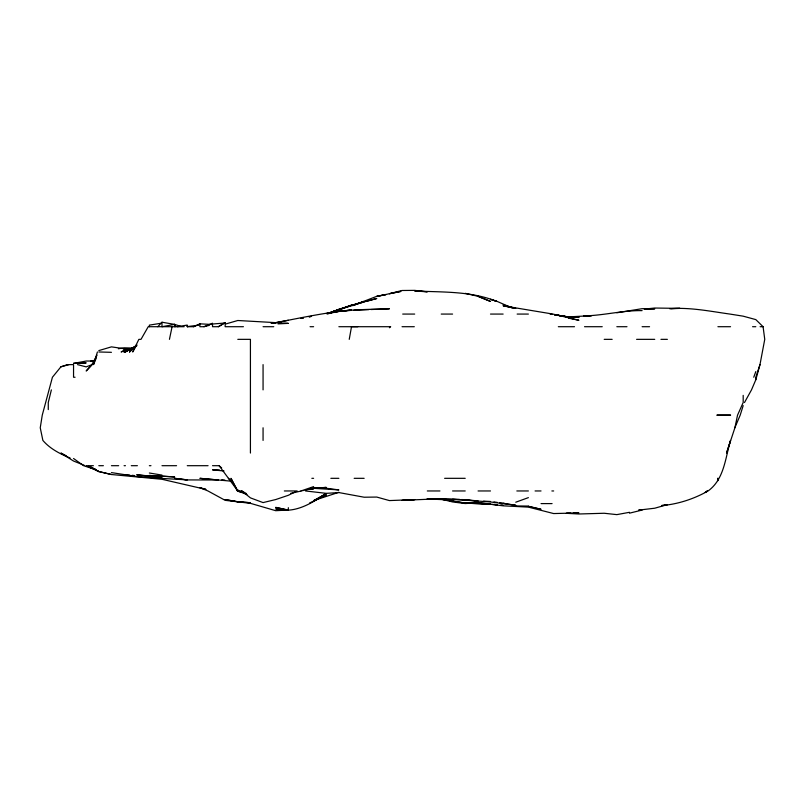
<?xml version="1.0" encoding="UTF-8"?>
<svg xmlns="http://www.w3.org/2000/svg" width="805" height="805" viewBox="0 0 805 805"><rect width="100%" height="100%" fill="white"/><g stroke="black" fill="none" stroke-linecap="round" stroke-linejoin="round"><path stroke-width="1.21" d="M349.239 339.348L351.513 326.709M744.494 402.52L751.498 389.882L755.815 379.759L759.98 364.615L764.75 339.348L763.08 326.709L755.815 319.605L743.186 316.174L729.934 314.071C709.98 311.283 689.905 307.128 669.669 308.728M169.442 339.348L172.089 326.709M51.379 389.882L48.27 402.52L48.27 409.594M97.415 351.976L93.521 364.615L96.409 357.722M743.186 405.629L740.198 415.149L734.854 427.787M759.98 364.615L755.815 377.243L755.815 379.759M753.742 377.243L755.815 371.568M97.083 355.136L91.871 364.615L86.175 370.994L92.193 364.615L86.175 366.879L77.522 364.615M136.719 344.892L129.525 351.976L136.719 344.892L132.674 351.976L138.863 339.348L141.006 339.348L148.231 326.709L184.154 326.709M75.066 377.243L73.547 377.243L73.547 364.615L67.479 364.615L60.908 366.818L52.426 377.243L42.263 415.149L40.25 427.787L42.876 440.426C49.991 448.757 60.073 453.929 70.095 457.975M157.8 326.709L161.986 322.231L174.625 324.385L180.803 326.377M389.409 327.746L390.656 326.709L338.875 326.709M218.417 326.709L225.159 322.624L218.417 326.709L212.53 326.709L212.53 324.013L225.159 322.996M125.238 351.976L136.719 345.939L124.081 351.976L125.238 351.976L136.719 345.496M326.236 493.747L313.608 500.78L326.236 493.505C311.324 503.507 294.529 514.093 275.702 508.891L279.144 508.921M309.533 503.045L326.236 494.995L314.755 500.056M177.251 326.709L187.253 325.069L187.253 326.709L193.512 326.709L199.892 323.831L211.373 324.455M199.892 323.831L199.892 326.709L203.957 326.709L212.53 323.218M327.383 313.628L351.513 305.337L328.51 313.608L338.875 311.304M328.088 313.648L338.875 309.392L364.142 301.442L352.66 305.638L376.78 296.31L400.9 291.42L389.409 293.684L402.047 290.494L414.686 290.374L427.314 291.833L414.686 290.957C442.237 292.326 470.814 290.877 496.806 301.442L490.487 299.319L497.218 301.442L512.312 308.053M364.142 301.935L338.875 309.392L327.635 313.648L351.513 305.266L376.78 298.494L366.003 301.442M124.081 350.889L121.132 351.976L124.081 350.396L132.121 348.666M338.875 309.442L327.383 313.648L351.513 305.216L338.875 309.502M313.608 500.559L338.875 492.308M515.753 502.209L528.392 497.631M313.608 486.623L300.969 490.959L313.608 488.424L326.236 487.397L310.156 488.454M124.081 351.976L127.532 350.809M69.059 364.615L60.908 366.818M328.752 313.397L338.875 310.348L328.541 313.397M98.814 350.588L111.442 346.864L130.974 349.702M193.512 326.709L195.635 326.156M203.957 326.709L209.31 325.341M629.47 513.177L642.108 510.068L638.657 510.118L654.737 508.217L667.375 504.634L661.63 505.49M290.635 493.354L300.969 491.07M272.251 323.318C298.575 318.398 324.807 312.461 351.513 310.046L340.022 311.193M272.251 323.328L288.331 320.289M338.875 311.143L326.236 313.598C346.955 309.211 368.338 309.523 389.409 308.798L371.035 309.533M73.547 363.407L86.175 361.032L94.215 361.012M175.299 326.709L174.625 324.385L161.986 326.709L161.986 322.231M629.47 512.312L616.831 514.626L604.203 513.258L578.926 513.993L566.297 513.318L570.896 513.177M118.335 348.776L124.081 347.81L134.425 348.102M616.831 312.773L642.108 308.687L654.737 308.838L644.403 309.221M160.839 323.298L149.348 325.129L149.348 326.709M271.104 323.238L275.702 322.604M661.63 505.621C678.011 504.182 693.799 499.02 708.108 490.959C724.309 479.206 725.265 458.005 730.548 440.426L726.553 453.054L734.895 427.787L737.541 415.149L743.186 402.52L743.186 395.376M583.524 315.902C603.217 315.651 622.406 310.307 642.108 310.629M198.744 325.19L187.253 326.589L187.756 326.709L187.253 326.146M570.896 316.757L591.564 315.671L586.976 315.963M644.403 309.08L654.737 308.033L680.014 308.385L670.817 308.718M79.282 363.508L86.175 362.884L73.547 363.276M90.774 361.053L94.215 360.801M340.022 311.112L350.356 310.468M305.528 490.959L326.236 493.344L338.875 492.569L364.142 497.218L376.78 497.067L389.409 500.579L414.686 499.603L403.194 500.257M288.331 510.038L275.702 510.692L250.425 503.326L225.159 500.338L207.952 490.959L199.892 487.649L205.768 489.299M368.74 309.643L353.808 310.307M277.997 323.872L288.331 323.358L237.797 320.501L225.159 324.153L225.159 326.709L243.422 326.709M427.314 498.788L429.608 498.708M573.19 513.097L578.926 512.926L553.659 513.56L528.392 507.12L503.125 505.832L477.858 502.652L490.487 503.98M459.474 499.362L439.953 498.778L402.047 500.328M570.896 317.15L578.926 317.019L566.297 316.596L554.806 314.765L566.297 316.596M444.541 499.191L427.314 498.999L452.581 500.036L447.993 499.553M439.953 498.667L452.581 500.438L439.953 498.698L427.314 498.949L465.22 499.744L477.858 500.901M351.513 326.729L357.802 326.709M402.701 314.071L414.686 314.071M441.221 314.071L452.581 314.071M490.487 314.071L503.125 314.071M517.142 314.071L528.392 314.071M263.064 326.709L273.76 326.709M310.056 326.709L313.608 326.709M402.047 326.709L414.303 326.709M558.328 326.709L574.498 326.709M584.531 326.709L602.231 326.709M616.831 326.709L626.994 326.709M642.108 326.709L649.555 326.709M717.909 326.709L730.548 326.709M752.574 326.709L755.815 326.709M760.091 326.709L763.08 326.709M237.797 339.348L250.425 339.348L250.425 453.054M604.203 339.348L612.152 339.348M636.594 339.348L654.737 339.348M660.945 339.348L667.375 339.348M98.814 351.976L111.442 352.318M90.281 465.693L93.38 465.693M98.814 465.693L103.382 465.693M111.442 465.693L118.657 465.693M124.081 465.693L125.449 465.693M131.285 465.693L137.393 465.693M149.348 465.693L150.968 465.693M161.986 465.693L176.567 465.693M187.253 465.693L208.072 465.693M212.53 465.693L219.111 465.693L221.707 468.007M311.847 478.321L313.608 478.321M330.845 478.321L338.875 478.321M354.16 478.321L364.142 478.321M444.622 478.321L465.22 478.321M246.129 493.425L241.822 490.959L237.797 490.959L219.111 465.693M284.346 490.959L297.136 490.959L288.331 495.296L275.702 499.553L263.064 502.592L250.425 497.872L241.822 490.959M427.314 490.959L439.953 490.959M452.581 490.959L465.22 490.959M478.069 490.959L490.487 490.959M516.83 490.959L528.392 490.959M535.073 490.959L541.03 490.959M551.868 490.959L553.659 490.959M541.03 503.598L552.079 503.598M465.22 503.135L490.487 504.151L465.22 503.135L437.648 498.657M219.413 469.949L212.53 469.868L224.011 470.975M452.581 499.271L490.487 501.948L515.753 505.278L499.674 502.733M161.986 476.107L149.348 475.463L174.625 476.942L163.133 476.188M483.594 501.133L490.487 501.475M221.717 480.183L225.159 480.374L221.717 480.162M566.297 316.697L554.806 314.775L566.297 316.697L578.926 317.492M461.768 499.513L477.858 501.123M477.858 503.226L490.487 504.272M230.904 481.138L199.892 478.321L218.266 479.991L187.253 479.921L174.625 478.321L187.253 479.871L161.986 478.442L149.348 476.892L161.986 478.321L136.719 476.51L124.081 474.648L129.826 475.161M132.121 475.322L134.425 475.554M491.634 504.373L497.379 504.876M124.081 349.139L130.974 349.752M95.372 469.224L86.175 465.693L98.814 471.549L111.442 474.517L161.986 479.287L205.768 489.38M493.938 504.363L497.379 504.745M493.938 501.948L497.379 502.421M550.117 314.071L552.482 314.413M127.532 349.863L124.081 349.34L126.385 349.773M111.442 472.595L124.081 474.558M452.581 501.062L465.22 503.045L477.858 502.793L465.22 503.558L452.581 501.948L439.953 498.828M149.348 473.008L161.986 475.091M503.125 503.206L505.158 503.598M568.592 318.166L578.926 320.269L552.944 314.071L503.125 305.799L515.753 308.385L503.125 304.884L508.871 306.987M288.331 510.108L275.702 507.392L288.331 510.159L288.331 507.663M237.797 491.302L243.533 492.6M445.688 499.502L451.434 500.801M465.22 293.332L477.858 296.27L490.487 301.442L477.858 296.25M98.814 471.569L88.389 465.693L98.814 471.549L111.442 474.517M243.533 492.408L237.797 490.959L230.975 478.321L237.344 490.959M95.372 469.536L83.579 465.693L73.547 458.488M246.984 494.542L237.797 490.959L237.797 489.48M84.183 465.27L73.547 461.034L60.908 453.054L66.171 455.731M228.368 478.321L230.26 479.941M717.849 478.321L717.909 480.676L717.909 478.321M263.064 364.615L263.064 389.882M263.064 427.787L263.064 440.426M174.625 324.385L174.625 326.709M707.333 490.959L705.281 492.338L707.333 490.959M303.264 317.975L300.969 318.428L303.264 317.975M311.304 316.385L309.009 316.838L311.304 316.405M385.967 294.59L376.78 296.391L385.967 294.57M313.608 488.756L310.156 488.887L313.608 488.756M730.548 415.149L717.034 415.149L730.548 415.149M326.236 488.243L313.608 488.313L338.875 489.913L326.236 488.243M528.392 506.265L515.753 506.275L528.392 506.405L541.03 509.293L528.392 506.265M250.425 502.733L237.797 501.757L225.159 499.613L237.797 501.757L250.425 502.733M503.125 505.369L500.831 505.178L503.125 505.369M149.348 475.966L136.719 474.779L161.986 477.707L149.348 475.966"/></g></svg>
